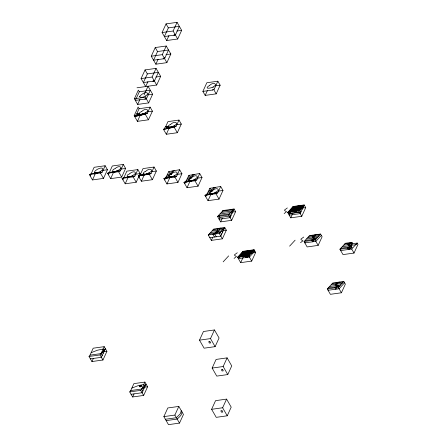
<?xml version="1.0" encoding="UTF-8"?>
<svg xmlns="http://www.w3.org/2000/svg" width="447" height="447" viewBox="0 0 447 447"><rect width="100%" height="100%" fill="white"/><g stroke="black" fill="none" stroke-linecap="round" stroke-linejoin="round"><path stroke-width="0.67" d="M181.901 411.76C182.259 415.017 179.23 417.057 177.168 419.068L166.155 420.616M234.088 258.4L236.463 256.494L234.709 255.46L234.44 254.84L237.284 252.762M238 256.913L245.263 255.891L246.012 257.539L245.263 255.891L247.616 254.287L245.52 252.968L241.246 253.572M249.013 255.366L246.498 255.718L247.247 257.366L246.498 255.718L248.85 254.114L250.571 253.874M284.147 213.588L286.527 211.688L284.773 210.649L284.504 210.029L287.343 207.95M295.299 211.381L297.68 209.475L295.925 208.442L295.657 207.821L298.495 205.743M296.534 211.207L298.909 209.308L297.154 208.268L296.886 207.648L299.73 205.57M300.54 242.687L302.921 240.788L301.161 239.748L300.892 239.128L303.736 237.05M348.811 247.677L349.56 249.325L348.811 247.677L351.163 246.073L349.403 245.04L349.135 244.42L351.979 242.341L352.756 243.688L357.203 243.062L357.974 244.408L354.018 253.063L343.005 254.606L339.91 249.225L345.414 243.263L351.979 242.341M130.675 176.587L132.452 175.554M146.867 174.023L148.644 172.989M172.436 176.727L174.213 175.693M213.498 193.456L215.275 192.422M145.688 171.335C143.744 171.788 143.079 173.391 143.101 174.537M169.044 176.671L168.67 177.258L169.173 176.727L168.765 176.207L168.938 175.403L171.257 174.039M191.35 177.828C189.422 178.353 188.779 179.711 188.746 181.057M212.319 190.768C209.582 191.12 210.453 193.49 209.28 194.249A6.711 0.922 -12.7 0 0 209.168 194.294L209.028 194.35M218.454 190.21L218.326 190.534M245.52 252.968L248.437 250.555M248.85 254.114L247.09 253.08L246.822 252.454L249.666 250.381M121.07 168.273L120.902 168.614M181.286 410.687L180.381 413.654L176.397 417.721L165.384 419.269M140.637 175.52L141.777 175.123M166.211 178.219L167.871 177.638M186.304 182.007L187.137 181.717L186.427 181.99M207.268 194.948L209.213 194.261M194.305 179.482L192.528 180.515L193.869 180.476M164.652 179.94L168.782 171.581L179.627 169.737L181.923 173.732L177.962 182.387L166.949 183.935L163.859 178.554L165.692 177.671L176.705 176.129L179.627 169.737M184.745 183.728L188.874 175.369L199.72 173.525L202.016 177.52L198.055 186.175L187.042 187.723L183.946 182.337L185.779 181.46L196.792 179.917L199.72 173.525M205.715 196.669L209.844 188.31L220.684 186.466L222.986 190.461L219.024 199.116L208.011 200.664L204.916 195.278L206.749 194.4L217.762 192.858L220.684 186.466M90.171 175.945L94.133 167.29L105.146 165.742L107.442 169.737L103.486 178.392L92.473 179.94L89.378 174.559L91.21 173.676L102.223 172.134L105.146 165.742M92.473 179.94L95.58 173.14M151.27 56.205L155.232 47.55L166.245 46.007L170.838 53.998L166.876 62.647L155.863 64.195L151.27 56.205L162.283 54.657L166.245 46.007M162.093 32.547L166.055 23.892L177.068 22.35L181.661 30.34L177.699 38.995L166.686 40.537L162.093 32.547L173.106 31.005L177.068 22.35M147.946 81.617L145.683 86.562L141.09 78.571L145.052 69.922L156.064 68.374L160.657 76.364L156.696 85.019L137.011 87.791M144.068 94.898L148.024 86.243L152.623 94.233L148.661 102.888L137.648 104.43L134.385 98.759L138.341 90.104L139.308 91.786L135.352 100.435L146.365 98.893L150.321 90.238L139.308 91.786M147.348 73.917L143.386 82.566L154.399 81.024L158.361 72.369L147.348 73.917L145.052 69.922M157.528 51.545L153.567 60.2L164.58 58.652L168.541 50.003L157.528 51.545L155.232 47.55M168.351 27.887L164.39 36.542L175.403 35L179.364 26.345L168.351 27.887L166.055 23.892M155.863 64.195L158.126 59.25M166.686 40.537L168.949 35.592M137.648 104.43L139.911 99.485M150.114 107.151L152.41 111.147L148.449 119.802L137.436 121.349L134.173 115.672L138.134 107.017L139.101 108.699L136.793 113.734L134.659 116.511L145.258 114.253L147.331 113.231L150.114 107.151L139.101 108.699M156.696 85.019L152.103 77.029L156.064 68.374M108.353 174.643L112.309 165.988L123.322 164.44L125.618 168.435L121.662 177.09L110.649 178.638L107.554 173.252L109.386 172.374L120.399 170.832L123.322 164.44M110.649 178.638L113.477 172.453M137.436 121.349L140.263 115.164M122.891 179.795L126.853 171.145L137.866 169.597L140.162 173.592L136.201 182.247L125.188 183.79L122.092 178.409L123.925 177.532L134.938 175.984L137.866 169.597M125.188 183.79L128.3 176.99M139.084 177.235L143.046 168.58L154.059 167.038L156.355 171.033L152.393 179.688L141.381 181.231L138.285 175.85L140.118 174.973L151.131 173.425L154.059 167.038M141.381 181.231L144.493 174.431M166.323 134.262L163.541 129.429L165.681 126.652L167.983 121.618L178.996 120.07L181.292 124.065L177.336 132.72L166.323 134.262L169.15 128.082M178.996 120.07L176.213 126.149L174.146 127.171L163.541 129.429L176.213 126.149L173 126.283L171.352 127.406L166.195 127.16L168.195 126.792L169.776 127.334L171.933 126.68L171.464 126.948M202.882 91.4L206.838 82.745L217.851 81.203L220.147 85.198L216.192 93.853L205.179 95.395L202.882 91.4L212.426 90.059L214.253 89.07L217.851 81.203M205.179 95.395L207.442 90.45M166.949 183.935L170.061 177.135M90.026 355.136L93.194 348.202L104.207 346.66L106.906 351.353L102.95 360.008L91.937 361.55L89.026 356.488L90.026 355.136L101.039 353.594L105.358 348.66L101.402 357.315L90.389 358.863M91.937 361.55L93.35 358.46M89.026 356.488L100.039 354.94L101.039 353.594L104.207 346.66M187.042 187.723L189.869 181.538M208.011 200.664L210.839 194.479M130.725 390.561L133.893 383.632L144.906 382.084L147.605 386.778L143.649 395.433L132.636 396.975L129.725 391.913L130.725 390.561L141.738 389.019L146.057 384.085L142.101 392.74L131.088 394.288M132.636 396.975L134.05 393.885M139.509 386.867L139.375 385.996L141.397 385.348L141.749 385.722L140.129 386.532L139.268 386.443L140.481 385.582L141.749 385.722M219.019 215.957L219.885 217.46L219.097 219.181L230.11 217.639L234.066 208.984L223.053 210.526L217.549 216.493L220.645 221.874L231.658 220.326L235.614 211.671L234.066 208.984L228.562 214.946L217.549 216.493M223.053 210.526L222.628 211.459L222.461 211.174L233.474 209.626L233.641 209.917M129.725 391.913L140.738 390.371L141.738 389.019L144.906 382.084M211.358 240.38L208.263 234.999L213.767 229.037L224.78 227.489L226.327 230.183L222.371 238.832L211.358 240.38L212.772 237.29M220.645 221.874L222.338 218.164M163.859 416.615L167.815 407.96L178.828 406.418L183.449 414.453L179.493 423.108L168.48 424.65L163.859 416.615L174.872 415.073L178.828 406.418M199.485 340.15L203.441 331.501L214.454 329.953L219.075 337.988L215.113 346.643L204.1 348.185L199.485 340.15L210.498 338.608L214.454 329.953M240.693 262.646L237.597 257.265L243.101 251.303L254.114 249.756L255.662 252.449L251.706 261.098L240.693 262.646L243.52 256.466M212.141 368.071L216.097 359.422L227.11 357.874L231.73 365.909L227.774 374.564L216.761 376.106L212.141 368.071L223.154 366.529L227.11 357.874M290.746 211.772L289.203 215.147L300.216 213.599L304.178 204.944L293.165 206.492L287.656 212.454L290.751 217.834L301.764 216.292L305.726 207.637L304.178 204.944L298.669 210.911L287.656 212.454M290.751 217.834L292.45 214.124M211.615 409.307L215.571 400.652L226.584 399.11L231.205 407.144L227.249 415.799L216.236 417.342L211.615 409.307L222.628 407.765L226.584 399.11M318.158 245.392L322.119 236.737L320.572 234.044L309.559 235.591L304.049 241.553L307.145 246.934L318.158 245.392L315.062 240.005L304.049 241.553M341.407 292.774L345.369 284.119L343.821 281.431L332.808 282.973L327.299 288.935L330.394 294.316L341.407 292.774L338.312 287.393L327.299 288.935M129.848 176.688L130.954 176.274M147.147 173.715L146.04 174.123M172.972 176.347L171.888 176.755M192.808 180.202L193.545 180.465M213.778 193.143L214.32 193.467L213.605 193.501M219.846 228.881L220.594 228.076M143.476 173.972L142.956 174.654M189.137 180.459L188.539 181.18M210.107 193.4L209.755 194.032M141.9 111.353C143.096 110.018 146.862 108.079 147.75 110.42A7.476 4.006 -29.9 0 1 147.717 110.61L146.851 111.884L142.47 114.488L137.307 114.242L139.313 113.873L140.056 114.376C142.638 114.734 144.683 112.426 147.331 113.231L134.659 116.511M115.114 168.642C116.315 167.301 120.064 165.373 120.964 167.709A7.476 4.006 -29.9 0 1 120.93 167.899C119.768 170.246 116.622 170.961 114.46 171.687M129.652 173.794C130.848 172.458 134.614 170.525 135.502 172.86A7.476 4.006 -29.9 0 1 135.469 173.056L134.603 174.33L132.519 175.531M170.788 124.272C171.978 122.931 175.749 120.997 176.638 123.333A7.476 4.006 -29.9 0 1 176.604 123.528L175.732 124.802L171.352 127.406M145.845 171.235C147.041 169.899 150.807 167.96 151.695 170.301A7.476 4.006 -29.9 0 1 151.662 170.497L150.846 171.726L148.711 172.972M209.643 85.399C210.839 84.064 214.605 82.125 215.493 84.466A7.476 4.006 -29.9 0 1 215.46 84.662C214.633 88.322 201.966 90.048 209.481 85.5M171.419 173.939C172.609 172.603 176.381 170.665 177.269 173.006A7.476 4.006 -29.9 0 1 177.23 173.196L176.364 174.47L174.28 175.671M191.506 177.727C192.702 176.392 196.468 174.453 197.356 176.794A7.476 4.006 -29.9 0 1 197.323 176.984L196.507 178.213L194.372 179.459M212.476 190.668C213.672 189.332 217.438 187.394 218.326 189.735A7.476 4.006 -29.9 0 1 218.292 189.925L217.477 191.16L215.342 192.4M237.597 257.265L248.61 255.718L254.114 249.756M315.062 240.005L320.572 234.044M338.312 287.393L343.821 281.431M219.812 228.914L218.348 231.613M165.988 177.029L171.089 174.14L174.118 170.514M186.075 180.817L191.182 177.928L194.21 174.302M207.045 193.758L212.152 190.869L215.18 187.243M228.663 255.891L223.159 261.858M295.121 240.184L289.611 246.146M314.889 234.843L312.045 236.916L312.313 237.541L314.073 238.575L311.721 240.179L312.47 241.827M316.124 234.669L313.28 236.748L313.548 237.368L315.303 238.402L312.95 240.005L313.699 241.654M321.343 235.39L315.839 241.352L304.826 242.9L305.228 242.548M350.75 242.514L347.906 244.587L348.174 245.213L349.934 246.247L347.576 247.85L348.325 249.499M343.894 245.152L349.135 244.42L349.912 245.761L352.756 243.688M338.144 282.225L335.3 284.303L335.568 284.923L337.323 285.963L334.971 287.566L335.719 289.209M339.374 282.051L336.53 284.13L336.798 284.75L338.552 285.789L336.2 287.393L336.949 289.036M344.592 282.772L339.089 288.74L328.076 290.282L328.478 289.93M340.681 250.571L351.694 249.024L357.203 243.062M172.503 126.518C172.346 126.702 172.335 126.585 169.776 127.334M240.33 256.762L238.368 258.612L249.381 257.064L254.891 251.102L252.348 251.46M247.269 257.064L249.622 255.46L249.152 254.946M349.582 249.024L351.934 247.42L351.068 245.8M172.777 170.927L170.346 173.38L167.234 175.028M192.869 174.716L190.433 177.168L187.327 178.817M213.839 187.656L211.403 190.109L208.296 191.757M218.242 231.697L217.935 231.915M97.105 173.201L96.809 173.218M115.287 171.899L114.147 171.983M191.595 181.057L191.886 180.828M212.962 193.747L212.146 193.897M208.263 234.999L219.276 233.451L224.78 227.489L220.824 236.145L209.811 237.687M246.04 257.237L246.442 256.885L245.671 255.539L238.407 256.556M212.202 193.892L212.85 193.763L212.062 193.97M140.766 175.503L141.302 175.297M117.488 170.938L116.751 171.324M119.12 170.167L118.533 170.536M195.512 179.253L195.216 179.476M216.482 192.193L216.186 192.417M217.678 232.105L214.705 234.094L216.247 236.787M139.213 386.348L140.073 386.437L141.693 385.627M218.549 228.367C216.806 229.205 217.851 231.714 215.772 232.423M213.42 87.098L212.901 87.349M174.565 125.965L174.045 126.216M143.515 113.672L142.766 114.097M171.67 126.998L172.011 126.808M141.967 114.343L141.191 114.851M170.832 127.272L169.972 127.848M171.279 127.239L170.536 127.686M171.056 174.553L171.419 174.324M142.47 114.488L143.973 113.482L140.894 114.415M212.426 90.059L214.253 89.07M214.465 237.033L212.917 234.345L215.432 232.636M145.962 96.088L145.532 96.328M100.782 171.598L100.29 171.86M141.744 111.454C140.626 111.94 137.939 113.326 140.056 114.376M170.625 124.372C169.514 124.853 166.82 126.244 168.944 127.294M114.952 168.742C112.482 169.078 111.454 172.291 114.661 171.659M129.496 173.9C125.389 175.051 127.205 178.135 130.731 176.353M99.128 172.33L98.575 172.626M117.388 170.977L117.041 171.167M142.397 114.32L141.582 114.818M141.274 115.041L140.939 115.175M190.254 178.828L189.902 179.018M211.224 191.769L210.872 191.959M212.118 191.282L211.604 191.562M149.488 173.023L149.102 173.185M169.173 176.727L170.855 177.012L172.492 176.492M190.936 180.806L192.584 180.281M132.385 175.911L132.027 176.096M190.724 178.577L191.042 178.403M98.597 172.307L97.725 172.671M116.784 170.977L116.041 171.318M145.079 174.341L146.923 173.788M168.452 177.392L168.256 177.509A6.711 0.922 -12.7 0 0 168.111 177.565L168.39 177.425M142.576 114.03C143.755 113.437 139.866 115.315 139.313 113.873L136.793 113.734L138.57 115.499M141.492 175.224L142.856 174.704M194.166 179.878L193.143 180.409M215.136 192.819L214.258 193.288M170.24 127.915L169.877 128.071M169.731 127.998L169.463 128.127M192.528 180.364L191.757 180.599M142.833 174.716L142.649 174.822A6.711 0.922 -12.7 0 0 142.537 174.861L141.844 175.101M188.377 181.258L187.153 181.711L187.544 181.577M209.548 194.143L209.263 194.238M140.844 115.08L140.375 115.292M131.636 176.319L131.289 176.481M144.789 174.682L144.426 174.816L144.94 174.699M89.378 174.559L100.391 173.011L102.223 172.134M107.554 173.252L118.567 171.709L120.399 170.832M122.092 178.409L133.105 176.867L134.938 175.984M138.285 175.85L149.298 174.302L151.131 173.425M163.859 178.554L174.872 177.006L176.705 176.129M183.946 182.337L194.959 180.795L196.792 179.917M204.916 195.278L215.929 193.735L217.762 192.858M213.554 193.221L211.822 193.713L212.101 193.652M94.328 173.861L95.569 173.553M112.51 172.559L113.672 172.229M127.049 177.716L128.233 177.375L127.496 177.604M143.241 175.157L144.029 174.917L143.47 175.107M168.81 177.856L170.48 177.414M188.243 181.32L188.533 181.225M188.902 181.644L189.925 181.348L189.098 181.566M209.872 194.585L211.079 194.283M96.468 172.972C98.541 172.179 101.637 171.519 102.754 169.201A7.476 4.006 -29.9 0 0 102.788 169.011C102.056 165.34 89.802 173.073 96.507 172.939M172.726 176.459L173.28 176.677L172.659 176.777M99.256 172.33L98.904 172.453M148.08 173.648L147.482 173.917M96.071 173.386L95.759 173.447M190.64 181.169L189.997 181.376M113.912 172.207L114.209 172.101M173.056 176.621L173.648 176.353L173.347 176.464M128.73 177.263L128.317 177.353M211.571 194.127L211.057 194.244L211.375 194.199M91.149 352.683L97.485 350.202L103.123 349.034L103.927 350.431L103.559 350.504M131.848 388.108L138.184 385.632L143.822 384.459L144.627 385.862L144.258 385.929M147.337 173.671L147.124 173.989L148.147 173.978M94.513 173.838L95.395 173.598M112.694 172.531L113.884 172.162M145.482 113.175L145.158 113.303M171.866 126.825L170.855 127.149M174.995 175.76L174.676 175.889M187.684 181.527L188.198 181.353A6.711 0.922 -12.7 0 1 188.31 181.309M208.654 194.467L208.95 194.361M207.743 194.791L208.721 194.467M167.267 177.856L167.351 177.828M166.642 178.057L167.044 177.934M166.714 178.035L166.921 177.973M212.454 193.786L212.124 193.836M97.128 172.833L97.412 172.76M115.304 171.531L115.723 171.424M170.016 177.56L169.324 177.688M190.042 181.32L189.69 181.409M212.671 193.557L213.454 193.327M211.012 194.261L210.531 194.378M191.936 180.828L191.545 180.946M130.865 176.353L132.016 176.543M210.369 194.462L210.733 194.378M170.508 127.233L165.681 126.652L167.452 128.418M173.917 176.878L175.582 176.666M96.669 173.218L95.429 173.218M216.041 193.517L216.432 193.428M115.147 171.86L114.834 171.866M176.844 31.016L181.661 30.34M166.016 54.674L170.838 53.998M141.09 78.571L152.103 77.029M155.841 77.04L160.657 76.364M147.801 94.909L152.623 94.233M215.331 85.874L220.147 85.198M134.385 98.759L145.398 97.211L148.661 102.888M147.594 111.823L152.41 111.147M134.173 115.672L145.186 114.125L148.449 119.802M176.476 124.741L181.292 124.065M102.626 170.413L107.442 169.737M120.802 169.111L125.618 168.435M151.533 171.709L156.355 171.033M135.34 174.269L140.162 173.592M149.628 174.056L150.013 173.961M177.107 174.408L181.923 173.732M197.194 178.197L202.016 177.52M195.317 180.543L195.674 180.454M218.164 191.137L222.986 190.461M216.197 193.495L214.89 193.573M221.533 212.42L232.546 210.872L232.909 211.509M232.172 212.157L235.614 211.671M220.153 213.973L231.166 212.431L231.904 213.711M218.734 215.46L229.747 213.912L230.898 215.912L219.885 217.46M292.869 206.81L303.882 205.268M292.573 207.134L303.586 205.592L303.748 205.877M292.243 207.576L303.256 206.028M291.919 208.011L302.932 206.469M291.64 208.38L302.653 206.838L303.021 207.475M291.31 208.76L302.323 207.212M290.975 209.135L301.988 207.592M290.673 209.475L301.686 207.933M302.284 208.118L305.726 207.637M290.265 209.939L301.278 208.391L302.016 209.677M289.941 210.274L300.954 208.727M289.622 210.61L300.635 209.062M289.265 210.978L300.278 209.431M288.466 211.749L299.479 210.202M288.064 212.101L299.077 210.554M288.432 213.8L299.445 212.252M212.247 230.926L223.26 229.384L223.623 230.015M222.885 230.663L226.327 230.183M210.867 232.485L221.88 230.937L222.617 232.222M209.447 233.965L220.46 232.418L221.611 234.424M308.966 236.234L319.979 234.686M308.033 237.48L319.046 235.938M306.653 239.039L317.666 237.491M305.234 240.52L316.247 238.977M242.805 251.622L248.141 250.873M249.37 250.7L253.818 250.08M242.509 251.946L253.522 250.398M242.185 252.382L247.13 251.689M248.364 251.516L253.198 250.84M241.855 252.823L246.129 252.225M247.364 252.052L252.868 251.281M241.581 253.192L252.594 251.65M246.755 252.795L252.259 252.024M240.911 253.946L245.861 253.253M247.09 253.08L251.924 252.399M240.609 254.287L246.409 253.477M247.638 253.304L251.622 252.745M250.845 253.125L255.662 252.449M240.201 254.751L251.214 253.203M239.883 255.086L247.526 254.013M248.755 253.84L250.896 253.538M239.558 255.421L247.616 254.287M239.206 255.79L247.264 254.656M248.493 254.488L250.219 254.242M238.782 256.232L249.795 254.689M249.42 255.013L246.9 255.366L247.672 256.712M247.197 256.505L248.426 256.332L247.655 254.986M344.821 243.906L351.387 242.984L352.163 244.33M350.403 245.47L356.6 244.598M342.514 246.71L350.688 245.559L351.845 247.146M341.095 248.191L349.967 246.945L350.744 248.292L349.509 248.465M339.91 249.225L348.783 247.979M332.216 283.616L343.229 282.074M331.288 284.862L342.301 283.32M329.908 286.421L340.921 284.879M328.484 287.902L339.496 286.359M103.464 351.834L106.906 351.353M144.163 387.258L147.605 386.778M149.432 174.051L148.946 174.134L149.382 174.09M133.687 176.587L132.373 176.638M175.107 176.772L174.157 176.783M195.093 180.538L194.674 180.616M216.063 193.484L215.471 193.579M133.346 176.626L132.753 176.694M193.987 180.661L195.227 180.554M148.348 174.174L149.326 174.095M141.777 114.292L139.749 114.225M170.659 127.205L168.631 127.144M132.698 176.699L132.167 176.738M215.895 193.501L215.214 193.512M141.487 114.655L140.548 114.661M114.136 171.687L113.292 171.43M144.867 174.285L144.113 174.101M145.269 174.257L143.604 174.028M148.583 174.079L149.002 174.09M128.675 176.844L128.194 176.788M170.441 176.99L169.687 176.805M171.005 177.241L170.061 177.247M190.93 180.744L189.265 180.515M211.9 193.685L210.23 193.456M130.893 176.632L131.586 176.537M145.253 174.553L144.487 174.548M194.54 180.582L194.244 180.571M173.28 176.744L173.626 176.783M193.411 180.527L193.68 180.566M173.497 176.677L173.777 176.688M146.974 174.067L147.862 174.045M148.203 173.984L148.488 174.067M210.883 191.148L210.543 191.104M188.841 177.096L188.511 177.001M190.528 180.772L190.215 180.739M95.96 172.995L95.138 172.81M211.498 193.713L211.185 193.68M113.264 171.832L112.907 171.659M127.808 176.99L127.445 176.816M95.088 173.134L94.507 172.749M209.269 190.171L209.777 190.4M212.152 190.869L209.844 188.31M191.182 177.928L188.874 175.369M171.089 174.14L168.782 171.581M350.677 243.475L351.448 244.822M351.163 246.073L351.934 247.42M349.677 244.012L350.448 245.358M350.806 246.448L351.582 247.789M351.694 249.024L354.018 253.063M349.068 244.755L349.582 245.654M349.213 247.325L349.99 248.672M298.669 210.911L301.764 216.292M213.577 89.305L216.192 93.853M173.106 31.005L177.699 38.995M162.283 54.657L166.876 62.647M228.562 214.946L231.658 220.326M215.929 193.735L219.024 199.116M249.108 254.566L249.622 255.46M248.75 254.935L249.27 255.829M248.61 255.718L251.706 261.098M174.146 127.171L177.336 132.72M224.355 228.423L224.187 228.132L213.174 229.68L213.342 229.965M194.959 180.795L198.055 186.175M219.276 233.451L222.371 238.832M174.872 177.006L177.962 182.387M149.298 174.302L152.393 179.688M133.105 176.867L136.201 182.247M118.567 171.709L121.662 177.09M210.498 338.608L215.113 346.643M223.154 366.529L227.774 374.564M100.391 173.011L103.486 178.392M222.628 407.765L227.249 415.799M174.872 415.073L179.493 423.108M145.465 384.733L145.633 385.018M144.537 385.979L144.901 386.616M143.157 387.538L143.895 388.817M141.207 385.962L141.509 386.487M141.738 389.019L142.889 391.019M140.073 386.437L140.375 386.957M140.738 390.371L143.649 395.433M104.766 349.308L104.933 349.593M103.838 350.554L104.207 351.191M102.458 352.107L103.196 353.393M101.039 353.594L102.19 355.594M100.039 354.94L102.95 360.008M139.47 96.597C141.626 98.692 146.42 96.094 147.929 93.697A7.476 4.006 -29.9 0 0 147.963 93.501C145.878 90.629 141.051 94.775 139.47 96.597M175.09 34.453L173.933 35.207L175.766 34.212L175.09 34.453M164.267 58.104L163.11 58.859L164.937 57.87L164.267 58.104M154.086 80.477L152.93 81.231L154.763 80.236L154.086 80.477M146.046 98.346L144.895 99.1L146.722 98.105L146.046 98.346M299.853 209.878L288.84 211.42L289.991 213.42L301.004 211.878L299.853 209.878M209.883 341.564L208.654 341.731L209.425 343.078L210.654 342.905L209.883 341.564M222.539 369.485L221.31 369.652L222.081 370.999L223.316 370.826L222.539 369.485M222.014 410.715L220.784 410.888L221.556 412.235L222.79 412.061L222.014 410.715"/></g></svg>
